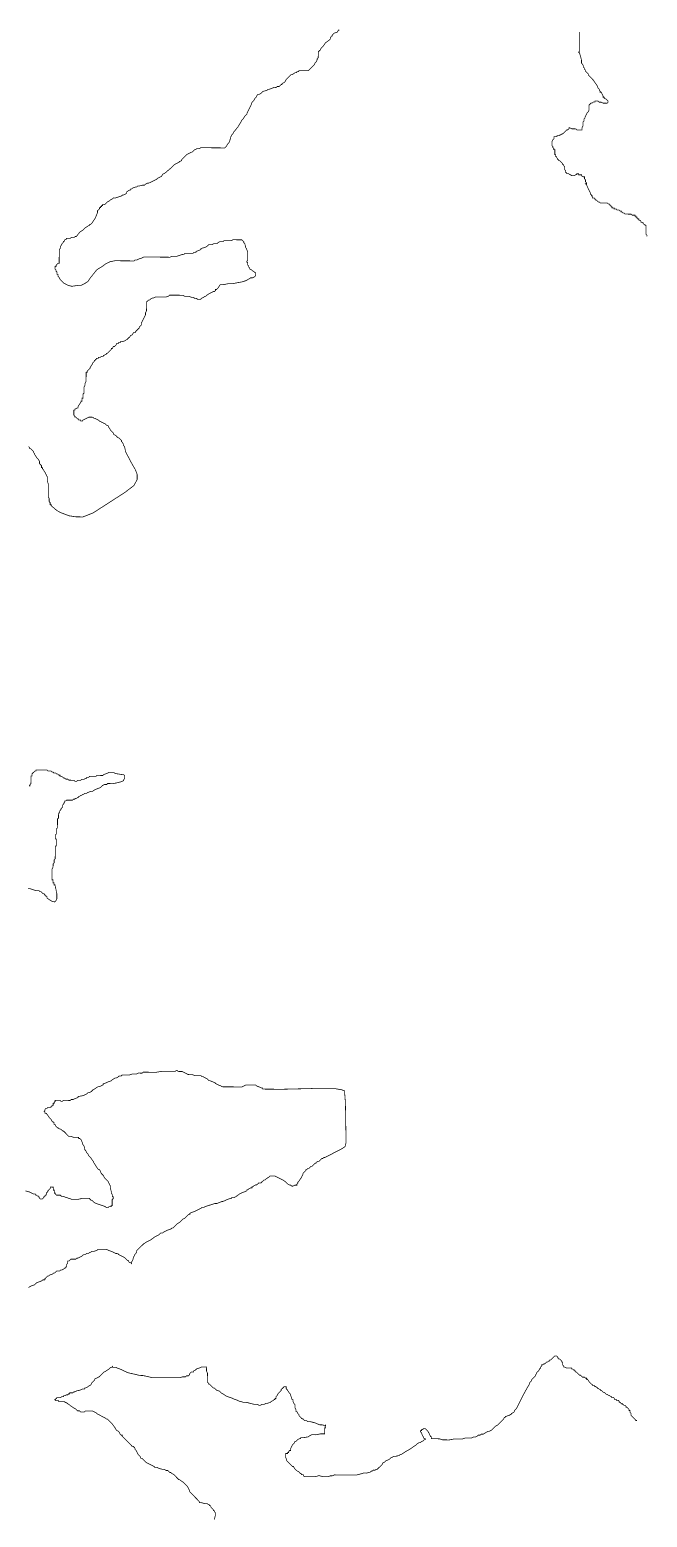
# Model space of a CAD drawing. Header units: metres. Extents: x 319816 to 366074, y 1739234 to 1838803.
# Drawn here: x 324150 to 326646, y 1832766 to 1838777 of the extents above; entities that cross this region are included whole.
import ezdxf

# ---------------------------------------------------------------- set-up
doc = ezdxf.new("R2010")
doc.units = ezdxf.units.M
doc.header["$MEASUREMENT"] = 0
doc.layers.add('HAZARDS LINE', color=1, linetype='Continuous')

msp = doc.modelspace()

# ---------------------------------------------------------------- linework, layer by layer
at = {"layer": 'HAZARDS LINE', "lineweight": 18, "const_width": 3}
for points in [[(325401.3, 1838775), (325397.3, 1838775), (325393.2, 1838767), (325381.1, 1838763.1), (325377, 1838759.1), (325372.9, 1838755.1), (325372.9, 1838751), (325368.9, 1838751.1), (325364.8, 1838743.1), (325364.7, 1838739), (325360.7, 1838735), (325344.5, 1838723.1), (325336.3, 1838711), (325328.2, 1838703), (325324.1, 1838695), (325315.9, 1838687), (325315.7, 1838662.8), (325311.7, 1838658.8), (325311.6, 1838654.8), (325307.5, 1838646.8), (325303.5, 1838642.8), (325299.4, 1838634.7), (325295.3, 1838630.7), (325291.2, 1838626.7), (325287.2, 1838622.7), (325283.1, 1838618.7), (325275, 1838610.8), (325238.7, 1838611.1), (325234.6, 1838607.1), (325230.6, 1838607.1), (325226.6, 1838603.1), (325222.5, 1838603.1), (325210.4, 1838595.2), (325206.3, 1838595.2), (325202.3, 1838591.2), (325198.2, 1838587.2), (325190.1, 1838579.2), (325186, 1838575.2), (325181.9, 1838567.2), (325177.8, 1838563.2), (325169.8, 1838559.2), (325169.7, 1838555.2), (325165.7, 1838555.2), (325161.6, 1838551.2), (325157.6, 1838547.2), (325149.5, 1838547.3), (325145.4, 1838543.3), (325137.4, 1838543.4), (325117.1, 1838535.5), (325113.1, 1838535.5), (325109.1, 1838531.5), (325092.9, 1838527.6), (325088.8, 1838523.6), (325084.8, 1838519.6), (325076.7, 1838515.6), (325072.6, 1838515.7), (325068.6, 1838511.7), (325064.5, 1838503.6), (325060.4, 1838499.6), (325056.3, 1838491.6), (325048.2, 1838483.6), (325044.1, 1838471.6), (325040, 1838463.5), (325031.8, 1838447.5), (325027.7, 1838439.4), (325027.6, 1838435.4), (325023.6, 1838431.4), (325019.5, 1838427.4), (325011.3, 1838415.4), (325007.3, 1838411.4), (325003.2, 1838403.4), (324990.9, 1838383.3), (324974.6, 1838363.3), (324970.5, 1838355.3), (324966.5, 1838351.3), (324962.4, 1838343.2), (324958.2, 1838327.1), (324954.1, 1838319.1), (324950, 1838315.1), (324945.9, 1838307.1), (324937.8, 1838299.1), (324841.1, 1838299.9), (324837, 1838295.9), (324824.9, 1838296), (324820.8, 1838292), (324816.8, 1838292), (324812.7, 1838288), (324808.7, 1838284), (324792.5, 1838276.1), (324784.4, 1838272.1), (324780.3, 1838268.1), (324776.3, 1838264.1), (324764.1, 1838252.1), (324764, 1838248.1), (324755.9, 1838244.2), (324751.9, 1838240.2), (324743.8, 1838236.2), (324735.7, 1838232.2), (324723.5, 1838220.2), (324695.1, 1838196.3), (324687, 1838192.3), (324682.9, 1838184.3), (324666.7, 1838176.4), (324662.6, 1838172.4), (324630.3, 1838156.5), (324626.2, 1838156.5), (324618.1, 1838152.6), (324614.1, 1838148.6), (324606, 1838148.6), (324589.8, 1838144.7), (324585.8, 1838144.8), (324581.7, 1838140.8), (324577.7, 1838140.8), (324565.6, 1838136.9), (324561.5, 1838132.9), (324557.5, 1838132.9), (324557.5, 1838128.9), (324553.4, 1838128.9), (324541.3, 1838121), (324541.2, 1838116.9), (324537.2, 1838112.9), (324529.1, 1838109), (324525, 1838109), (324521, 1838105), (324496.7, 1838097.1), (324488.7, 1838097.2), (324484.6, 1838093.2), (324476.5, 1838089.2), (324472.4, 1838085.2), (324464.3, 1838081.3), (324460.3, 1838077.3), (324456.2, 1838073.3), (324452.2, 1838069.3), (324444.1, 1838069.4), (324444.1, 1838065.3), (324440, 1838065.4), (324440, 1838061.3), (324436, 1838061.4), (324435.9, 1838057.3), (324431.9, 1838057.4), (324431.9, 1838053.3), (324427.8, 1838049.3), (324423.7, 1838045.3), (324423.7, 1838037.3), (324415.4, 1838017.2), (324411.3, 1838009.1), (324407.3, 1838005.1), (324403.2, 1837997.1), (324399.1, 1837993.1), (324395.1, 1837989.1), (324391, 1837989.2), (324391, 1837985.1), (324387, 1837985.2), (324382.9, 1837981.2), (324374.8, 1837977.2), (324366.7, 1837969.2), (324362.6, 1837965.2), (324354.5, 1837961.2), (324338.2, 1837941.2), (324334.2, 1837941.2), (324330.1, 1837937.3), (324318, 1837937.4), (324314, 1837933.4), (324297.8, 1837933.5), (324297.8, 1837929.5), (324293.8, 1837929.5), (324289.7, 1837925.5), (324289.7, 1837921.5), (324285.6, 1837921.5), (324285.6, 1837917.5), (324281.5, 1837913.5), (324277.5, 1837905.4), (324273.4, 1837901.4), (324273.3, 1837893.4), (324269.3, 1837889.4), (324268.8, 1837832.9), (324264.8, 1837833), (324256.6, 1837825), (324256.6, 1837820.9), (324252.6, 1837821), (324252.5, 1837808.9), (324256.5, 1837804.8), (324256.4, 1837800.8), (324260.4, 1837796.7), (324260.4, 1837788.7), (324264.4, 1837788.6), (324264.3, 1837780.6), (324268.3, 1837776.5), (324272.3, 1837768.4), (324280.3, 1837760.3), (324284.3, 1837756.2), (324288.3, 1837752.1), (324304.3, 1837743.9), (324320.4, 1837739.8), (324344.6, 1837743.6), (324356.7, 1837743.5), (324372.9, 1837751.4), (324385.1, 1837759.4), (324393.2, 1837771.4), (324405.5, 1837787.4), (324421.8, 1837807.5), (324442, 1837819.4), (324458.2, 1837831.4), (324474.4, 1837839.3), (324494.6, 1837843.1), (324571.2, 1837842.5), (324575.3, 1837846.5), (324583.3, 1837846.4), (324591.4, 1837850.4), (324603.5, 1837854.3), (324611.6, 1837858.3), (324716.4, 1837857.4), (324724.5, 1837861.4), (324744.7, 1837861.2), (324756.8, 1837865.2), (324768.9, 1837869.1), (324773, 1837869.1), (324777, 1837873.1), (324809.3, 1837872.8), (324813.4, 1837876.8), (324821.4, 1837876.7), (324821.5, 1837880.7), (324833.6, 1837884.7), (324841.7, 1837888.6), (324841.7, 1837892.7), (324857.9, 1837896.6), (324866, 1837900.5), (324870, 1837904.5), (324874.1, 1837908.5), (324886.2, 1837908.4), (324894.3, 1837912.4), (324906.4, 1837912.3), (324910.4, 1837916.3), (324918.5, 1837920.3), (324930.6, 1837920.2), (324934.7, 1837924.2), (324962.9, 1837923.9), (324971, 1837927.9), (325007.3, 1837927.6), (325011.3, 1837923.5), (325015.3, 1837919.4), (325015.2, 1837915.4), (325019.2, 1837911.4), (325023.1, 1837895.2), (325027.1, 1837891.1), (325027.1, 1837887.1), (325031.1, 1837879), (325030.8, 1837846.7), (325026.7, 1837838.7), (325030.7, 1837834.7), (325030.6, 1837826.6), (325034.6, 1837822.5), (325034.6, 1837818.5), (325038.6, 1837814.4), (325038.5, 1837810.4), (325046.6, 1837806.3), (325050.6, 1837802.2), (325062.6, 1837794.1), (325062.5, 1837782), (325058.4, 1837778), (325050.3, 1837774), (325042.3, 1837774.1), (325030.1, 1837766.1), (325022, 1837762.2), (325009.9, 1837758.2), (324969.5, 1837750.5), (324953.4, 1837750.6), (324933.2, 1837746.8), (324921.1, 1837746.9), (324917, 1837742.9), (324913, 1837734.8), (324908.9, 1837730.8), (324904.8, 1837726.8), (324900.8, 1837726.9), (324900.8, 1837722.8), (324896.7, 1837718.8), (324892.7, 1837718.9), (324876.5, 1837711), (324864.3, 1837703), (324860.2, 1837699), (324856.2, 1837699), (324852.2, 1837695), (324844.1, 1837691.1), (324840, 1837687.1), (324827.9, 1837687.2), (324823.9, 1837691.2), (324815.8, 1837691.3), (324811.8, 1837695.4), (324803.8, 1837695.4), (324791.7, 1837699.6), (324775.6, 1837699.7), (324767.6, 1837703.8), (324715.2, 1837704.2), (324711.1, 1837700.2), (324699, 1837696.3), (324658.7, 1837696.6), (324650.6, 1837692.7), (324646.5, 1837692.7), (324638.4, 1837688.7), (324634.4, 1837684.7), (324630.4, 1837684.8), (324626.3, 1837680.8), (324622.2, 1837676.8), (324621.9, 1837640.5), (324617.8, 1837632.5), (324617.8, 1837624.4), (324613.7, 1837616.4), (324609.6, 1837608.3), (324601.4, 1837592.3), (324601.3, 1837584.2), (324597.2, 1837580.2), (324593.2, 1837576.2), (324593.1, 1837572.2), (324589.1, 1837568.2), (324585, 1837564.2), (324576.9, 1837556.2), (324576.8, 1837552.2), (324568.8, 1837552.2), (324564.7, 1837544.2), (324556.6, 1837540.2), (324552.5, 1837532.2), (324548.5, 1837532.3), (324548.4, 1837528.2), (324544.4, 1837528.3), (324544.4, 1837524.2), (324540.3, 1837524.3), (324536.3, 1837520.3), (324524.1, 1837516.3), (324516.1, 1837516.4), (324516, 1837512.4), (324508, 1837512.4), (324507.9, 1837508.4), (324499.9, 1837508.5), (324499.9, 1837504.4), (324495.8, 1837500.4), (324491.7, 1837496.4), (324487.7, 1837496.5), (324483.6, 1837488.4), (324479.6, 1837488.5), (324479.5, 1837484.4), (324475.5, 1837480.4), (324471.4, 1837476.4), (324463.3, 1837468.5), (324459.2, 1837468.5), (324459.2, 1837464.5), (324455.2, 1837464.5), (324451.1, 1837460.5), (324447.1, 1837460.5), (324447, 1837456.5), (324439, 1837456.6), (324434.9, 1837452.6), (324426.9, 1837452.6), (324426.8, 1837448.6), (324418.8, 1837448.7), (324418.7, 1837444.6), (324414.7, 1837444.7), (324414.7, 1837440.6), (324410.6, 1837440.7), (324410.6, 1837436.6), (324402.5, 1837428.6), (324402.4, 1837424.6), (324394.3, 1837412.6), (324394.2, 1837408.6), (324390.2, 1837404.6), (324382.1, 1837396.6), (324382, 1837392.5), (324378, 1837392.6), (324377.7, 1837356.3), (324373.6, 1837348.2), (324373.5, 1837340.2), (324369.4, 1837332.2), (324369.2, 1837308), (324365.2, 1837304), (324365, 1837287.8), (324361, 1837287.9), (324360.9, 1837275.8), (324356.9, 1837275.8), (324356.8, 1837271.8), (324348.7, 1837259.8), (324344.6, 1837251.7), (324344.5, 1837247.7), (324340.5, 1837247.7), (324332.4, 1837243.8), (324332.4, 1837239.7), (324328.3, 1837239.8), (324328.2, 1837219.6), (324332.2, 1837215.5), (324332.1, 1837211.5), (324336.2, 1837211.5), (324340.2, 1837207.4), (324344.2, 1837203.3), (324348.2, 1837203.3), (324348.2, 1837199.3), (324356.2, 1837199.2), (324356.2, 1837195.2), (324364.2, 1837195.1), (324364.3, 1837199.1), (324380.5, 1837207.1), (324388.6, 1837211), (324404.7, 1837210.9), (324408.7, 1837206.8), (324412.7, 1837206.8), (324420.7, 1837202.7), (324428.8, 1837198.6), (324432.8, 1837194.5), (324436.8, 1837194.5), (324440.8, 1837190.4), (324444.8, 1837190.4), (324448.8, 1837186.3), (324452.9, 1837186.3), (324456.9, 1837182.3), (324460.9, 1837178.2), (324464.9, 1837178.2), (324468.9, 1837174.1), (324468.9, 1837170.1), (324472.8, 1837166), (324476.8, 1837157.9), (324480.8, 1837153.8), (324488.8, 1837145.7), (324488.8, 1837141.7), (324496.8, 1837137.6), (324504.8, 1837129.4), (324512.8, 1837125.3), (324516.8, 1837121.3), (324520.8, 1837117.2), (324520.8, 1837113.2), (324524.8, 1837109.1), (324528.7, 1837101), (324528.7, 1837097), (324532.7, 1837092.9), (324536.6, 1837076.8), (324536.6, 1837072.7), (324564.3, 1837020.1), (324576.3, 1836999.8), (324584.2, 1836979.6), (324584, 1836959.4), (324571.7, 1836935.4), (324535.2, 1836907.4), (324405.5, 1836823.8), (324365.1, 1836808.1), (324336.8, 1836808.3), (324308.7, 1836812.6), (324276.5, 1836824.9), (324260.5, 1836833.1), (324236.4, 1836853.5), (324236.5, 1836857.5), (324232.4, 1836857.5), (324232.5, 1836865.6), (324228.5, 1836869.7), (324228.6, 1836881.8), (324224.6, 1836889.9), (324225.1, 1836942.3), (324221.1, 1836950.4), (324221.3, 1836970.5), (324217.3, 1836974.6), (324217.3, 1836978.6), (324213.3, 1836982.7), (324213.4, 1836986.7), (324209.4, 1836990.8), (324205.4, 1836998.9), (324201.4, 1837002.9), (324201.4, 1837007), (324197.4, 1837007), (324197.5, 1837015.1), (324193.5, 1837019.1), (324189.5, 1837023.2), (324189.5, 1837031.3), (324185.6, 1837039.4), (324177.6, 1837047.5), (324173.6, 1837055.6), (324169.6, 1837059.7), (324169.7, 1837063.7), (324165.7, 1837067.8), (324165.7, 1837071.8), (324161.7, 1837075.9), (324157.7, 1837079.9), (324153.7, 1837084), (324149.7, 1837084), (324149.7, 1837088), (324145.7, 1837092.1)], [(326372.8, 1838766.9), (326372.1, 1838690.3), (326368.1, 1838686.3), (326372.1, 1838682.2), (326379.9, 1838654), (326379.8, 1838645.9), (326379.8, 1838641.9), (326383.8, 1838637.8), (326387.7, 1838629.7), (326387.7, 1838625.7), (326391.7, 1838621.6), (326391.7, 1838617.6), (326395.7, 1838613.5), (326395.6, 1838609.5), (326399.6, 1838605.4), (326407.6, 1838597.3), (326407.6, 1838593.3), (326411.6, 1838589.2), (326419.6, 1838581.1), (326423.6, 1838577), (326427.6, 1838572.9), (326435.5, 1838560.8), (326439.5, 1838556.7), (326447.5, 1838540.5), (326451.5, 1838536.4), (326451.4, 1838532.4), (326455.4, 1838528.3), (326455.4, 1838524.3), (326459.4, 1838524.3), (326463.4, 1838516.2), (326467.4, 1838508.1), (326467.3, 1838504.1), (326471.4, 1838504), (326471.3, 1838500), (326479.3, 1838495.9), (326483.3, 1838491.8), (326487.3, 1838487.8), (326487.3, 1838483.7), (326483.2, 1838479.7), (326467.1, 1838479.9), (326459.1, 1838484), (326451, 1838484), (326447, 1838488.1), (326434.9, 1838488.2), (326434.9, 1838484.2), (326426.8, 1838484.2), (326422.8, 1838480.2), (326418.7, 1838480.3), (326410.6, 1838472.3), (326410.5, 1838452.1), (326406.4, 1838444.1), (326402.3, 1838440.1), (326398.2, 1838432.1), (326394.1, 1838424), (326394.1, 1838420), (326390, 1838416), (326389.9, 1838407.9), (326385.9, 1838403.9), (326385.7, 1838387.8), (326381.6, 1838379.8), (326381.6, 1838371.7), (326361.4, 1838371.9), (326357.4, 1838376), (326341.3, 1838376.1), (326333.3, 1838380.2), (326329.2, 1838380.2), (326329.2, 1838376.2), (326325.1, 1838372.2), (326321.1, 1838372.2), (326317, 1838368.2), (326313, 1838364.2), (326308.9, 1838360.2), (326304.8, 1838356.2), (326300.8, 1838356.3), (326300.8, 1838352.2), (326292.7, 1838352.3), (326292.7, 1838348.3), (326280.6, 1838348.4), (326280.6, 1838344.3), (326268.5, 1838344.4), (326268.4, 1838336.4), (326264.3, 1838332.4), (326260.2, 1838324.3), (326260.1, 1838308.2), (326264.1, 1838304.2), (326264.1, 1838300.1), (326268.1, 1838296.1), (326268, 1838292), (326272.1, 1838292), (326271.9, 1838271.8), (326275.9, 1838271.8), (326275.9, 1838263.7), (326279.9, 1838263.7), (326279.9, 1838259.7), (326283.8, 1838255.6), (326283.8, 1838251.6), (326287.8, 1838251.5), (326287.8, 1838247.5), (326291.8, 1838247.5), (326295.8, 1838243.4), (326303.8, 1838235.3), (326303.8, 1838231.3), (326307.8, 1838231.2), (326307.8, 1838227.2), (326311.8, 1838223.1), (326311.7, 1838211), (326315.7, 1838207), (326315.6, 1838198.9), (326319.7, 1838198.9), (326319.6, 1838194.8), (326327.7, 1838194.8), (326331.7, 1838190.7), (326335.7, 1838190.7), (326339.7, 1838186.6), (326351.8, 1838186.5), (326355.9, 1838190.5), (326359.9, 1838190.5), (326359.9, 1838194.5), (326368, 1838194.4), (326368, 1838190.4), (326380.1, 1838190.3), (326380, 1838186.3), (326388, 1838182.2), (326392.1, 1838182.1), (326392, 1838174.1), (326396, 1838170), (326395.9, 1838161.9), (326399.9, 1838157.9), (326399.9, 1838153.9), (326395.9, 1838153.9), (326399.9, 1838149.8), (326403.8, 1838141.7), (326411.8, 1838125.5), (326415.7, 1838117.4), (326415.7, 1838113.4), (326419.7, 1838109.3), (326419.7, 1838105.3), (326423.7, 1838105.3), (326423.6, 1838097.2), (326431.7, 1838097.1), (326431.6, 1838093.1), (326435.7, 1838093.1), (326435.6, 1838089), (326439.7, 1838089), (326443.7, 1838084.9), (326447.7, 1838080.9), (326451.7, 1838080.8), (326455.7, 1838076.8), (326483.9, 1838076.5), (326487.9, 1838072.5), (326491.9, 1838072.4), (326491.9, 1838068.4), (326495.9, 1838068.4), (326495.9, 1838064.4), (326499.9, 1838064.3), (326499.9, 1838060.3), (326503.9, 1838060.3), (326503.9, 1838056.2), (326512, 1838056.2), (326511.9, 1838052.1), (326520, 1838052.1), (326524, 1838048), (326532, 1838047.9), (326536, 1838043.9), (326540.1, 1838043.8), (326540, 1838039.8), (326544.1, 1838039.8), (326548.1, 1838035.7), (326552.1, 1838035.7), (326556.1, 1838031.6), (326580.3, 1838031.4), (326584.3, 1838027.3), (326596.4, 1838027.2), (326596.3, 1838023.2), (326600.4, 1838023.2), (326600.3, 1838019.1), (326604.4, 1838019.1), (326604.3, 1838015.1), (326608.4, 1838015), (326608.3, 1838011), (326612.4, 1838011), (326612.3, 1838006.9), (326616.4, 1838006.9), (326620.4, 1838002.8), (326620.3, 1837998.8), (326628.4, 1837998.7), (326628.4, 1837994.7), (326632.4, 1837990.6), (326636.4, 1837990.6), (326636.3, 1837986.6), (326640.4, 1837986.5), (326640.1, 1837950.3), (326644.1, 1837946.2), (326644, 1837942.2)], [(324146.4, 1835721.3), (324150.4, 1835721.3), (324150.4, 1835725.3), (324154.5, 1835729.3), (324154.5, 1835733.3), (324154.6, 1835737.4), (324154.7, 1835753.5), (324154.7, 1835757.5), (324154.8, 1835761.5), (324158.8, 1835761.5), (324158.8, 1835765.5), (324158.9, 1835769.6), (324162.9, 1835773.6), (324167, 1835777.6), (324171.1, 1835781.6), (324175.1, 1835781.5), (324175.1, 1835785.6), (324179.2, 1835785.5), (324183.2, 1835785.5), (324187.2, 1835785.5), (324195.3, 1835785.4), (324199.3, 1835785.4), (324207.4, 1835785.3), (324215.4, 1835785.2), (324219.5, 1835785.2), (324223.5, 1835781.1), (324227.5, 1835781.1), (324231.5, 1835781.1), (324235.6, 1835781), (324239.6, 1835777), (324243.6, 1835776.9), (324247.6, 1835772.9), (324251.6, 1835772.8), (324255.7, 1835772.8), (324259.6, 1835768.7), (324263.7, 1835768.7), (324267.7, 1835764.6), (324271.7, 1835764.6), (324271.7, 1835760.6), (324275.7, 1835760.5), (324283.7, 1835756.4), (324287.7, 1835752.4), (324291.8, 1835752.3), (324295.8, 1835748.3), (324299.8, 1835748.2), (324303.8, 1835748.2), (324307.8, 1835744.1), (324315.9, 1835744.1), (324319.9, 1835744), (324323.9, 1835744), (324328, 1835744), (324332, 1835739.9), (324336, 1835739.9), (324340, 1835739.8), (324344.1, 1835743.8), (324352.2, 1835743.8), (324356.2, 1835743.7), (324360.3, 1835747.7), (324364.3, 1835747.7), (324368.3, 1835747.7), (324376.4, 1835751.6), (324380.4, 1835751.6), (324380.5, 1835755.6), (324384.5, 1835755.6), (324388.5, 1835755.6), (324392.6, 1835759.6), (324396.6, 1835759.5), (324400.7, 1835759.5), (324404.7, 1835759.5), (324408.7, 1835759.4), (324416.8, 1835759.4), (324420.9, 1835763.4), (324424.9, 1835763.3), (324428.9, 1835763.3), (324432.9, 1835763.3), (324437, 1835763.2), (324445, 1835763.2), (324449.1, 1835767.2), (324461.2, 1835771.1), (324469.3, 1835775.1), (324473.4, 1835775), (324477.4, 1835775), (324481.4, 1835775), (324489.5, 1835774.9), (324497.5, 1835770.8), (324525.7, 1835766.5), (324529.7, 1835766.5), (324533.7, 1835762.4), (324533.7, 1835758.4), (324533.6, 1835750.3), (324529.5, 1835746.3), (324529.5, 1835742.3), (324521.4, 1835738.3), (324489.1, 1835730.5), (324485.1, 1835730.6), (324477, 1835730.6), (324473, 1835730.7), (324469, 1835730.7), (324464.9, 1835730.7), (324460.9, 1835726.7), (324452.8, 1835726.8), (324444.7, 1835722.8), (324440.6, 1835718.8), (324436.6, 1835714.8), (324416.3, 1835707), (324408.3, 1835703), (324404.2, 1835699), (324396.1, 1835699.1), (324388, 1835695.1), (324384, 1835695.1), (324379.9, 1835691.1), (324375.9, 1835691.2), (324371.9, 1835691.2), (324367.8, 1835687.2), (324363.8, 1835687.2), (324359.7, 1835683.2), (324355.7, 1835683.3), (324351.6, 1835679.3), (324347.6, 1835679.3), (324347.6, 1835675.3), (324343.5, 1835675.3), (324339.5, 1835671.3), (324335.4, 1835671.3), (324331.4, 1835667.3), (324327.3, 1835667.4), (324323.3, 1835663.4), (324319.2, 1835663.4), (324311.2, 1835663.5), (324307.1, 1835663.5), (324303.1, 1835663.5), (324299.1, 1835663.6), (324295, 1835659.6), (324291, 1835659.6), (324291, 1835655.6), (324290.9, 1835651.6), (324286.9, 1835651.6), (324286.9, 1835647.6), (324282.8, 1835643.6), (324282.8, 1835639.5), (324282.7, 1835635.5), (324278.7, 1835631.5), (324278.6, 1835627.5), (324274.6, 1835627.5), (324274.6, 1835623.5), (324270.5, 1835619.5), (324270.5, 1835615.4), (324270.4, 1835611.4), (324266.4, 1835611.4), (324266.4, 1835607.4), (324266.3, 1835603.4), (324266.3, 1835599.3), (324266.3, 1835595.3), (324266.2, 1835591.3), (324262.2, 1835587.3), (324262.1, 1835583.3), (324262.1, 1835579.2), (324262.1, 1835575.2), (324262, 1835571.2), (324262, 1835567.1), (324262, 1835563.1), (324261.9, 1835559.1), (324261.9, 1835555), (324261.9, 1835551), (324257.8, 1835547), (324257.8, 1835543), (324257.7, 1835538.9), (324257.7, 1835530.9), (324257.6, 1835526.8), (324253.6, 1835522.8), (324253.5, 1835518.8), (324253.5, 1835514.8), (324253.5, 1835510.8), (324253.4, 1835506.7), (324257.5, 1835506.7), (324257.4, 1835502.7), (324257.4, 1835498.6), (324257.4, 1835494.6), (324257.3, 1835490.6), (324257.3, 1835486.5), (324257.3, 1835482.5), (324257.2, 1835478.5), (324253.2, 1835478.5), (324253.2, 1835474.5), (324253.1, 1835466.4), (324253.1, 1835462.4), (324253, 1835458.3), (324253, 1835454.3), (324253, 1835450.3), (324252.9, 1835446.2), (324252.9, 1835442.2), (324252.9, 1835438.2), (324252.8, 1835434.2), (324252.8, 1835430.1), (324252.8, 1835426.1), (324248.7, 1835422.1), (324248.7, 1835418.1), (324248.6, 1835414), (324248.6, 1835410), (324244.5, 1835406), (324244.5, 1835402), (324244.5, 1835397.9), (324244.4, 1835393.9), (324240.3, 1835385.9), (324240.3, 1835381.8), (324240.3, 1835377.8), (324240.2, 1835373.8), (324240.2, 1835369.8), (324240.1, 1835361.7), (324240.1, 1835357.7), (324240.1, 1835353.6), (324240, 1835349.6), (324240, 1835345.6), (324240, 1835341.5), (324244, 1835341.5), (324244, 1835337.5), (324243.9, 1835333.4), (324243.9, 1835329.4), (324247.9, 1835329.4), (324247.9, 1835325.3), (324247.9, 1835321.3), (324251.9, 1835321.3), (324259.6, 1835284.9), (324259.5, 1835272.8), (324259.5, 1835264.8), (324255.4, 1835256.7), (324251.3, 1835252.7), (324247.3, 1835252.8), (324243.3, 1835252.8), (324223.2, 1835265.1), (324219.2, 1835269.1), (324219.2, 1835273.2), (324215.2, 1835273.2), (324215.2, 1835277.2), (324211.2, 1835277.3), (324211.2, 1835281.3), (324207.2, 1835285.4), (324203.2, 1835285.4), (324199.2, 1835289.5), (324195.2, 1835293.5), (324191.2, 1835293.6), (324187.2, 1835297.6), (324183.2, 1835297.7), (324179.1, 1835297.7), (324175.1, 1835297.7), (324163, 1835301.9), (324151, 1835306), (324142.9, 1835306.1)], [(324132.7, 1834084.5), (324148.8, 1834080.3), (324156.9, 1834076.2), (324164.9, 1834072.1), (324168.9, 1834072.1), (324173, 1834072.1), (324172.9, 1834068), (324177, 1834068), (324180.9, 1834063.9), (324185, 1834063.9), (324184.9, 1834059.9), (324189, 1834059.8), (324188.9, 1834055.8), (324192.9, 1834051.8), (324197, 1834051.7), (324201, 1834051.7), (324205.1, 1834055.7), (324205.1, 1834059.7), (324209.1, 1834059.7), (324209.2, 1834063.7), (324213.2, 1834063.7), (324213.2, 1834067.7), (324217.3, 1834067.7), (324217.3, 1834071.7), (324217.3, 1834075.7), (324221.4, 1834079.7), (324221.4, 1834083.8), (324225.5, 1834083.7), (324225.5, 1834087.8), (324233.6, 1834095.8), (324233.7, 1834099.8), (324237.7, 1834099.8), (324241.7, 1834099.7), (324245.7, 1834099.7), (324245.7, 1834095.7), (324245.7, 1834091.6), (324245.6, 1834087.6), (324249.7, 1834087.6), (324249.6, 1834083.5), (324249.6, 1834075.5), (324253.6, 1834075.4), (324253.6, 1834071.4), (324257.6, 1834067.3), (324261.6, 1834067.3), (324265.6, 1834067.3), (324269.7, 1834067.2), (324273.7, 1834067.2), (324277.7, 1834063.1), (324281.7, 1834063.1), (324285.8, 1834063.1), (324293.8, 1834059), (324297.8, 1834058.9), (324305.8, 1834054.8), (324309.9, 1834054.8), (324317.9, 1834050.7), (324321.9, 1834050.7), (324330, 1834050.6), (324334, 1834050.6), (324338.1, 1834050.5), (324342.1, 1834050.5), (324346.1, 1834050.5), (324362.3, 1834054.4), (324366.3, 1834054.3), (324370.3, 1834054.3), (324378.4, 1834054.2), (324382.4, 1834054.2), (324386.5, 1834054.2), (324390.5, 1834054.1), (324394.5, 1834050.1), (324398.5, 1834046), (324402.5, 1834046), (324410.5, 1834037.8), (324418.5, 1834033.7), (324430.6, 1834029.6), (324442.7, 1834025.5), (324454.7, 1834021.3), (324458.7, 1834017.3), (324462.7, 1834017.2), (324466.8, 1834017.2), (324470.8, 1834021.2), (324474.9, 1834021.2), (324478.9, 1834021.1), (324478.9, 1834025.2), (324483, 1834025.1), (324483, 1834029.2), (324483.1, 1834037.2), (324483.2, 1834049.3), (324487.2, 1834053.3), (324487.3, 1834061.4), (324483.3, 1834061.4), (324483.3, 1834065.5), (324483.3, 1834069.5), (324479.4, 1834077.6), (324479.4, 1834081.6), (324475.5, 1834097.8), (324475.6, 1834105.8), (324471.6, 1834109.9), (324471.6, 1834113.9), (324467.6, 1834118), (324467.6, 1834122), (324463.6, 1834126.1), (324451.7, 1834138.3), (324447.7, 1834146.4), (324439.7, 1834154.5), (324431.8, 1834170.7), (324427.7, 1834170.7), (324415.8, 1834187), (324411.8, 1834195.1), (324407.8, 1834199.1), (324407.9, 1834203.2), (324403.9, 1834207.2), (324395.9, 1834219.4), (324391.9, 1834223.5), (324387.9, 1834227.5), (324383.9, 1834235.6), (324379.9, 1834239.7), (324376, 1834247.8), (324372, 1834251.8), (324372, 1834259.9), (324368.1, 1834268), (324364.1, 1834272.1), (324364.1, 1834276.1), (324360.2, 1834284.2), (324360.2, 1834288.2), (324356.2, 1834292.3), (324352.2, 1834296.4), (324348.2, 1834296.4), (324348.2, 1834300.4), (324344.2, 1834300.5), (324340.1, 1834300.5), (324332.1, 1834300.6), (324328, 1834300.6), (324316, 1834304.7), (324312, 1834304.8), (324307.9, 1834304.8), (324303.9, 1834308.9), (324299.9, 1834312.9), (324295.9, 1834317), (324287.9, 1834325.1), (324283.9, 1834325.2), (324283.9, 1834329.2), (324279.9, 1834329.2), (324275.9, 1834333.3), (324263.8, 1834337.4), (324263.9, 1834341.4), (324259.9, 1834341.5), (324255.9, 1834345.5), (324251.9, 1834353.6), (324247.9, 1834353.7), (324247.9, 1834357.7), (324247.9, 1834361.7), (324243.9, 1834361.8), (324243.9, 1834365.8), (324239.9, 1834365.8), (324235.9, 1834373.9), (324231.9, 1834378), (324227.9, 1834382.1), (324220, 1834394.2), (324216, 1834398.3), (324212, 1834398.3), (324212, 1834402.4), (324208, 1834406.4), (324212.1, 1834410.4), (324212.1, 1834414.5), (324216.2, 1834418.4), (324220.2, 1834418.4), (324224.2, 1834422.4), (324228.3, 1834422.4), (324232.3, 1834422.3), (324236.3, 1834422.3), (324236.4, 1834426.3), (324240.4, 1834426.3), (324240.4, 1834430.3), (324244.5, 1834430.3), (324244.5, 1834434.3), (324244.5, 1834438.4), (324248.6, 1834438.3), (324248.6, 1834442.4), (324252.7, 1834446.4), (324252.7, 1834450.4), (324256.7, 1834450.4), (324264.8, 1834450.3), (324268.8, 1834450.3), (324272.9, 1834450.2), (324276.8, 1834446.2), (324280.9, 1834446.1), (324284.9, 1834450.1), (324293, 1834450.1), (324297, 1834450), (324305.1, 1834450), (324313.2, 1834449.9), (324317.2, 1834453.9), (324325.3, 1834453.8), (324333.4, 1834457.8), (324345.5, 1834461.7), (324345.5, 1834465.8), (324365.7, 1834469.6), (324381.9, 1834477.5), (324386, 1834481.5), (324390, 1834481.5), (324398.1, 1834485.5), (324402.2, 1834489.5), (324406.2, 1834493.5), (324414.3, 1834497.4), (324418.4, 1834501.4), (324426.5, 1834505.4), (324430.5, 1834505.4), (324438.6, 1834509.3), (324446.7, 1834513.3), (324446.8, 1834517.3), (324458.9, 1834521.3), (324467, 1834525.2), (324479.1, 1834529.1), (324483.2, 1834533.1), (324495.3, 1834541.1), (324499.4, 1834541.1), (324507.4, 1834545), (324511.5, 1834549), (324515.5, 1834549), (324519.6, 1834549), (324523.6, 1834553), (324531.7, 1834552.9), (324535.7, 1834552.9), (324543.8, 1834552.8), (324551.9, 1834552.7), (324564, 1834556.7), (324572, 1834556.6), (324576.1, 1834556.6), (324580.1, 1834556.5), (324588.2, 1834560.5), (324600.3, 1834560.4), (324604.3, 1834560.4), (324608.4, 1834564.4), (324612.4, 1834564.3), (324624.5, 1834564.2), (324628.5, 1834564.2), (324636.6, 1834564.1), (324656.8, 1834564), (324660.8, 1834563.9), (324685, 1834567.8), (324689, 1834567.7), (324697.1, 1834567.7), (324701.1, 1834567.6), (324705.2, 1834567.6), (324709.2, 1834567.5), (324713.2, 1834567.5), (324721.3, 1834567.4), (324725.3, 1834567.4), (324729.3, 1834567.4), (324733.4, 1834567.3), (324737.4, 1834567.3), (324741.5, 1834571.3), (324745.5, 1834571.3), (324749.5, 1834567.2), (324757.6, 1834567.1), (324761.6, 1834567.1), (324765.6, 1834567.1), (324781.7, 1834558.9), (324789.7, 1834554.8), (324797.8, 1834554.7), (324805.8, 1834554.6), (324817.9, 1834550.5), (324826, 1834550.4), (324830, 1834550.4), (324838, 1834550.3), (324842.1, 1834550.3), (324846.1, 1834546.3), (324850.1, 1834546.2), (324866.2, 1834538), (324870.2, 1834534), (324874.2, 1834529.9), (324878.2, 1834529.9), (324898.3, 1834521.6), (324902.3, 1834517.6), (324918.3, 1834509.4), (324922.4, 1834509.3), (324926.4, 1834505.3), (324930.4, 1834505.2), (324934.4, 1834505.2), (324938.4, 1834505.2), (324942.5, 1834505.1), (324946.5, 1834505.1), (324950.5, 1834505.1), (324954.6, 1834505), (324958.6, 1834505), (324962.6, 1834505), (324974.7, 1834504.9), (324978.8, 1834504.8), (324982.8, 1834504.8), (324990.9, 1834504.7), (324998.9, 1834504.7), (325007, 1834504.6), (325023.2, 1834512.5), (325031.2, 1834512.5), (325039.3, 1834512.4), (325043.3, 1834512.4), (325047.3, 1834512.3), (325051.4, 1834512.3), (325055.4, 1834512.3), (325059.4, 1834512.2), (325063.5, 1834512.2), (325067.5, 1834508.1), (325079.5, 1834504), (325087.6, 1834499.9), (325091.6, 1834499.9), (325091.6, 1834495.8), (325095.6, 1834495.8), (325099.6, 1834495.8), (325103.6, 1834495.7), (325107.7, 1834495.7), (325119.8, 1834495.6), (325131.9, 1834495.5), (325135.9, 1834495.5), (325144, 1834495.4), (325160.1, 1834495.3), (325164.1, 1834495.2), (325168.1, 1834495.2), (325289.1, 1834498.2), (325385.8, 1834497.4), (325410, 1834493.2), (325422.1, 1834489), (325425.7, 1834440.6), (325428.4, 1834279.3), (325424.2, 1834263.2), (325412, 1834255.3), (325343.2, 1834219.6), (325339.2, 1834219.6), (325335.1, 1834215.6), (325331.1, 1834215.6), (325327, 1834211.6), (325323, 1834207.6), (325318.9, 1834203.6), (325314.9, 1834203.7), (325306.8, 1834199.7), (325306.7, 1834195.7), (325302.7, 1834195.7), (325298.6, 1834191.7), (325294.6, 1834187.7), (325290.5, 1834183.7), (325286.5, 1834183.8), (325282.4, 1834179.8), (325278.4, 1834175.8), (325274.3, 1834175.8), (325270.3, 1834171.8), (325266.2, 1834171.8), (325266.2, 1834167.8), (325262.1, 1834163.8), (325258.1, 1834159.8), (325254, 1834155.8), (325254, 1834151.8), (325245.8, 1834135.7), (325237.6, 1834123.7), (325233.5, 1834119.7), (325233.5, 1834115.7), (325229.4, 1834111.7), (325229.4, 1834107.6), (325225.4, 1834107.7), (325221.3, 1834107.7), (325213.3, 1834103.7), (325209.2, 1834103.8), (325205.2, 1834107.8), (325201.2, 1834107.9), (325193.2, 1834112), (325185.2, 1834120.1), (325173.1, 1834128.3), (325165.1, 1834132.4), (325157.1, 1834136.4), (325149.1, 1834140.5), (325141, 1834144.6), (325133, 1834144.7), (325128.9, 1834144.7), (325124.9, 1834144.8), (325120.9, 1834144.8), (325116.8, 1834140.8), (325104.7, 1834132.9), (325100.6, 1834128.9), (325096.6, 1834128.9), (325092.5, 1834124.9), (325088.4, 1834120.9), (325084.4, 1834116.9), (325080.3, 1834116.9), (325076.3, 1834117), (325072.2, 1834113), (325068.2, 1834109), (325064.1, 1834109), (325056, 1834105), (325052, 1834101), (325048, 1834101.1), (325047.9, 1834097), (325043.9, 1834097.1), (325035.8, 1834093.1), (325031.7, 1834089.1), (325027.7, 1834089.1), (325027.7, 1834085.1), (324999.3, 1834073.3), (324983.1, 1834061.3), (324975, 1834057.3), (324967, 1834057.4), (324962.9, 1834053.4), (324958.9, 1834053.4), (324946.7, 1834049.5), (324938.7, 1834045.5), (324930.6, 1834041.6), (324926.5, 1834041.6), (324906.3, 1834033.7), (324902.3, 1834033.7), (324898.2, 1834033.8), (324886.1, 1834029.8), (324874, 1834025.9), (324861.9, 1834022), (324853.8, 1834018), (324845.7, 1834018.1), (324841.6, 1834014.1), (324825.5, 1834006.2), (324817.4, 1834002.2), (324797.1, 1833994.3), (324797.1, 1833990.3), (324793.1, 1833990.3), (324789, 1833986.3), (324784.9, 1833982.3), (324776.8, 1833974.3), (324768.7, 1833970.3), (324756.5, 1833958.4), (324744.4, 1833950.4), (324736.2, 1833942.4), (324732.2, 1833938.4), (324728.1, 1833934.4), (324724.1, 1833934.4), (324720, 1833930.4), (324707.9, 1833926.5), (324699.8, 1833922.5), (324691.7, 1833918.6), (324687.6, 1833914.6), (324679.6, 1833914.6), (324671.4, 1833906.7), (324655.2, 1833898.7), (324639, 1833886.8), (324622.8, 1833878.8), (324610.7, 1833870.9), (324602.5, 1833862.9), (324598.5, 1833858.9), (324582.2, 1833842.9), (324582.2, 1833838.9), (324578.1, 1833830.8), (324574, 1833826.8), (324574, 1833822.8), (324569.9, 1833818.8), (324565.8, 1833802.7), (324561.7, 1833798.7), (324561.7, 1833794.7), (324561.6, 1833790.6), (324557.6, 1833794.7), (324553.6, 1833794.7), (324549.6, 1833798.8), (324549.6, 1833802.8), (324545.6, 1833802.9), (324533.6, 1833815.1), (324525.6, 1833819.2), (324517.6, 1833823.3), (324509.5, 1833827.4), (324505.5, 1833831.4), (324497.5, 1833831.5), (324489.4, 1833835.6), (324481.4, 1833839.7), (324469.4, 1833843.8), (324461.3, 1833847.9), (324457.3, 1833848), (324449.2, 1833848), (324441.2, 1833848.1), (324437.1, 1833848.1), (324433.1, 1833848.2), (324425.1, 1833848.2), (324421, 1833844.2), (324408.9, 1833840.3), (324400.8, 1833840.4), (324396.7, 1833836.4), (324392.7, 1833836.4), (324388.6, 1833832.4), (324384.6, 1833832.4), (324380.6, 1833832.5), (324376.5, 1833828.5), (324372.5, 1833828.5), (324364.4, 1833824.5), (324360.3, 1833820.5), (324344.1, 1833812.6), (324340.1, 1833812.6), (324336, 1833808.7), (324332, 1833808.7), (324328, 1833808.7), (324323.9, 1833808.8), (324319.9, 1833808.8), (324315.9, 1833808.8), (324311.8, 1833804.8), (324307.8, 1833800.8), (324303.7, 1833800.9), (324303.7, 1833796.8), (324303.7, 1833792.8), (324299.6, 1833788.8), (324299.6, 1833784.8), (324299.5, 1833780.7), (324299.5, 1833776.7), (324295.5, 1833776.7), (324295.4, 1833772.7), (324291.4, 1833772.7), (324287.3, 1833768.7), (324279.2, 1833764.8), (324275.2, 1833764.8), (324271.1, 1833760.8), (324263.1, 1833760.9), (324259, 1833760.9), (324250.9, 1833752.9), (324246.9, 1833752.9), (324242.8, 1833749), (324230.7, 1833745), (324226.6, 1833741), (324222.6, 1833741.1), (324218.5, 1833737.1), (324214.5, 1833733.1), (324214.4, 1833729), (324210.4, 1833729.1), (324210.4, 1833725), (324202.3, 1833725.1), (324198.2, 1833721.1), (324178, 1833713.2), (324169.9, 1833705.2), (324157.8, 1833701.3), (324149.7, 1833697.3), (324145.6, 1833693.3)], [(324895.7, 1832755.7), (324899.8, 1832771.8), (324899.9, 1832783.9), (324895.9, 1832788), (324896, 1832792), (324891.9, 1832792), (324892, 1832796.1), (324884, 1832804.2), (324880, 1832812.3), (324876, 1832812.3), (324876, 1832816.4), (324872, 1832816.4), (324868, 1832820.5), (324859.9, 1832820.5), (324843.8, 1832824.7), (324835.8, 1832824.8), (324835.8, 1832828.8), (324831.8, 1832832.9), (324827.8, 1832836.9), (324823.8, 1832841), (324807.8, 1832857.3), (324799.8, 1832865.4), (324795.8, 1832869.4), (324795.9, 1832873.5), (324787.9, 1832889.7), (324779.9, 1832897.8), (324775.9, 1832901.9), (324771.9, 1832905.9), (324759.9, 1832914.1), (324755.9, 1832918.2), (324751.9, 1832918.2), (324735.9, 1832934.5), (324731.9, 1832938.5), (324723.9, 1832942.6), (324719.9, 1832946.7), (324715.8, 1832946.7), (324711.8, 1832950.8), (324707.9, 1832954.8), (324699.8, 1832954.9), (324695.8, 1832959), (324687.7, 1832959), (324671.6, 1832963.2), (324663.6, 1832967.3), (324655.6, 1832967.4), (324651.6, 1832971.4), (324627.5, 1832983.7), (324619.4, 1832987.8), (324615.4, 1832991.9), (324611.4, 1832996), (324607.4, 1833000), (324603.5, 1833004.1), (324599.4, 1833004.1), (324595.5, 1833012.2), (324587.5, 1833020.4), (324579.5, 1833036.6), (324575.5, 1833040.6), (324575.6, 1833044.6), (324571.6, 1833048.7), (324567.6, 1833052.8), (324563.5, 1833052.8), (324555.6, 1833060.9), (324551.6, 1833065), (324543.6, 1833073.1), (324539.6, 1833077.2), (324527.6, 1833089.4), (324523.6, 1833093.5), (324523.6, 1833097.5), (324519.6, 1833097.5), (324515.6, 1833101.6), (324511.6, 1833109.7), (324507.6, 1833113.8), (324499.6, 1833117.9), (324495.6, 1833125.9), (324483.7, 1833142.2), (324479.7, 1833146.2), (324475.7, 1833150.3), (324471.7, 1833154.4), (324463.7, 1833162.5), (324459.7, 1833162.5), (324455.7, 1833166.6), (324447.6, 1833170.7), (324423.5, 1833183), (324419.5, 1833187.1), (324403.5, 1833195.3), (324375.3, 1833195.5), (324371.2, 1833191.5), (324355.1, 1833191.6), (324351.1, 1833195.7), (324343, 1833195.8), (324339, 1833199.8), (324335, 1833203.9), (324327, 1833208), (324315, 1833216.2), (324311, 1833220.2), (324303, 1833224.3), (324299, 1833228.4), (324294.9, 1833228.4), (324290.9, 1833232.5), (324266.7, 1833232.7), (324266.8, 1833236.7), (324254.7, 1833236.8), (324250.7, 1833240.9), (324254.7, 1833240.8), (324254.7, 1833244.9), (324258.8, 1833244.8), (324258.8, 1833248.9), (324274.9, 1833248.7), (324279, 1833252.7), (324287.1, 1833252.7), (324287.1, 1833256.7), (324291.1, 1833256.7), (324299.2, 1833260.6), (324303.3, 1833260.6), (324307.3, 1833264.6), (324311.3, 1833264.6), (324311.4, 1833268.6), (324323.5, 1833268.5), (324327.5, 1833272.5), (324331.6, 1833272.5), (324339.7, 1833276.4), (324355.8, 1833280.3), (324363.9, 1833284.3), (324372, 1833284.2), (324372, 1833288.3), (324376, 1833288.2), (324384.1, 1833292.2), (324388.2, 1833296.2), (324396.3, 1833300.1), (324400.4, 1833308.2), (324404.5, 1833312.2), (324408.5, 1833316.2), (324412.6, 1833320.2), (324412.6, 1833324.2), (324428.8, 1833332.1), (324436.9, 1833340.1), (324445.1, 1833348.1), (324449.1, 1833352.1), (324457.2, 1833356.1), (324469.4, 1833364), (324477.5, 1833372), (324481.6, 1833372), (324485.6, 1833376), (324485.6, 1833372), (324497.7, 1833371.9), (324505.7, 1833367.8), (324517.8, 1833363.6), (324533.8, 1833355.4), (324537.8, 1833355.4), (324541.8, 1833351.3), (324557.9, 1833347.2), (324578.1, 1833343), (324594.1, 1833338.8), (324606.2, 1833338.7), (324626.4, 1833334.5), (324642.4, 1833330.3), (324755.3, 1833329.4), (324767.4, 1833333.3), (324779.5, 1833333.2), (324783.6, 1833337.2), (324791.7, 1833337.2), (324795.7, 1833341.2), (324795.8, 1833345.2), (324799.8, 1833349.2), (324803.9, 1833353.2), (324811.9, 1833353.1), (324812, 1833357.2), (324820.1, 1833361.1), (324824.1, 1833365.1), (324836.3, 1833369.1), (324844.4, 1833373), (324864.5, 1833372.8), (324864.4, 1833356.7), (324868.3, 1833348.6), (324868, 1833312.3), (324872, 1833308.3), (324872, 1833304.2), (324876, 1833304.2), (324880, 1833300.1), (324888, 1833292), (324892, 1833287.9), (324896.1, 1833287.9), (324904.1, 1833279.8), (324916.1, 1833275.7), (324924.1, 1833267.5), (324932.1, 1833263.4), (324944.2, 1833255.3), (324956.2, 1833251.1), (324968.3, 1833247), (324976.3, 1833242.9), (324988.4, 1833238.8), (324996.4, 1833234.7), (325000.4, 1833234.6), (325012.5, 1833230.5), (325024.6, 1833230.4), (325056.8, 1833222.1), (325068.8, 1833222), (325076.9, 1833217.9), (325080.9, 1833217.8), (325089, 1833221.8), (325097.1, 1833221.7), (325105.2, 1833225.7), (325109.2, 1833225.7), (325121.3, 1833229.6), (325125.4, 1833233.6), (325133.5, 1833237.6), (325137.5, 1833241.6), (325141.6, 1833241.5), (325141.6, 1833245.6), (325145.6, 1833245.5), (325145.7, 1833253.6), (325149.8, 1833257.6), (325153.9, 1833265.6), (325157.9, 1833269.6), (325166.1, 1833277.6), (325166.1, 1833281.6), (325170.2, 1833285.6), (325178.3, 1833293.6), (325186.3, 1833293.6), (325186.3, 1833285.5), (325190.3, 1833281.4), (325198.2, 1833269.3), (325202.2, 1833265.2), (325210.1, 1833241), (325214.1, 1833240.9), (325214.1, 1833232.9), (325218, 1833224.8), (325222, 1833220.7), (325221.9, 1833208.6), (325225.9, 1833200.5), (325225.8, 1833192.4), (325229.8, 1833192.4), (325233.8, 1833184.3), (325237.8, 1833180.2), (325237.8, 1833176.2), (325241.8, 1833172.1), (325245.8, 1833168.1), (325249.8, 1833164), (325253.8, 1833164), (325253.8, 1833160), (325257.8, 1833159.9), (325261.8, 1833155.9), (325269.9, 1833155.8), (325273.9, 1833151.7), (325285.9, 1833151.6), (325302, 1833147.5), (325322.1, 1833139.2), (325334.2, 1833139.1), (325342.2, 1833135), (325346.3, 1833139), (325346.2, 1833126.9), (325342.2, 1833127), (325342, 1833102.8), (325325.9, 1833102.9), (325305.7, 1833099), (325289.5, 1833099.2), (325281.4, 1833095.2), (325277.4, 1833091.2), (325257.2, 1833087.4), (325245.1, 1833087.5), (325245.1, 1833083.4), (325241, 1833083.5), (325232.9, 1833079.5), (325228.9, 1833075.5), (325224.8, 1833071.5), (325220.8, 1833071.5), (325220.7, 1833067.5), (325216.7, 1833063.5), (325212.6, 1833059.5), (325204.4, 1833043.4), (325204.4, 1833035.4), (325200.3, 1833035.4), (325196.3, 1833031.4), (325196.2, 1833027.4), (325192.2, 1833027.4), (325192.2, 1833023.4), (325184.1, 1833023.5), (325184, 1833007.3), (325187.9, 1832999.2), (325187.9, 1832995.2), (325195.9, 1832987.1), (325207.9, 1832974.9), (325211.9, 1832970.8), (325215.9, 1832970.8), (325219.9, 1832962.7), (325223.9, 1832958.6), (325227.9, 1832954.5), (325235.9, 1832950.4), (325239.9, 1832946.4), (325243.9, 1832942.3), (325247.9, 1832942.3), (325247.9, 1832938.3), (325255.9, 1832938.2), (325255.9, 1832934.2), (325259.9, 1832930.1), (325304.3, 1832929.7), (325316.4, 1832933.6), (325320.4, 1832933.6), (325336.5, 1832929.4), (325356.7, 1832929.3), (325364.7, 1832933.2), (325372.8, 1832933.2), (325380.9, 1832937.1), (325469.6, 1832936.4), (325485.7, 1832940.3), (325497.9, 1832944.2), (325510, 1832944.1), (325526.1, 1832948), (325530.2, 1832952), (325534.2, 1832952), (325538.3, 1832956), (325546.3, 1832955.9), (325550.4, 1832959.9), (325554.4, 1832959.9), (325558.5, 1832963.9), (325562.6, 1832967.9), (325574.8, 1832979.9), (325578.9, 1832987.9), (325582.9, 1832987.9), (325591, 1832995.9), (325595, 1832995.8), (325603.1, 1832999.8), (325611.3, 1833007.8), (325615.3, 1833007.8), (325619.4, 1833011.8), (325627.4, 1833011.7), (325643.6, 1833015.6), (325647.6, 1833019.6), (325651.7, 1833019.6), (325663.8, 1833027.5), (325676, 1833035.5), (325684.1, 1833039.4), (325696.3, 1833047.4), (325700.3, 1833051.4), (325708.4, 1833055.4), (325716.5, 1833063.4), (325724.6, 1833067.3), (325728.7, 1833067.3), (325732.7, 1833071.3), (325740.8, 1833075.3), (325744.9, 1833079.3), (325748.9, 1833079.2), (325749, 1833083.3), (325744.9, 1833083.3), (325740.9, 1833087.4), (325741, 1833091.4), (325737, 1833095.4), (325733, 1833107.6), (325729, 1833111.6), (325729.1, 1833115.7), (325733.1, 1833115.6), (325733.1, 1833119.7), (325737.2, 1833119.6), (325741.2, 1833123.6), (325749.3, 1833123.6), (325753.3, 1833119.5), (325757.3, 1833115.4), (325765.2, 1833103.3), (325765.2, 1833099.2), (325769.2, 1833095.2), (325769.2, 1833091.1), (325773.2, 1833091.1), (325773.1, 1833083.1), (325805.4, 1833082.8), (325817.4, 1833078.7), (325845.7, 1833078.4), (325865.9, 1833082.3), (325898.1, 1833082), (325910.2, 1833085.9), (325934.4, 1833085.7), (325942.5, 1833089.7), (325950.6, 1833089.6), (325958.7, 1833093.6), (325962.7, 1833097.6), (325970.8, 1833097.5), (325974.9, 1833101.5), (325982.9, 1833101.5), (325995.1, 1833109.4), (326003.2, 1833113.4), (326007.2, 1833113.4), (326015.3, 1833117.3), (326031.6, 1833133.3), (326039.6, 1833137.3), (326047.8, 1833145.3), (326051.8, 1833149.3), (326060, 1833157.3), (326064, 1833161.3), (326068.1, 1833169.3), (326072.2, 1833169.3), (326072.2, 1833173.3), (326076.2, 1833173.3), (326084.3, 1833177.2), (326088.4, 1833177.2), (326092.4, 1833181.2), (326096.5, 1833181.2), (326096.5, 1833185.2), (326104.6, 1833189.1), (326108.6, 1833193.1), (326108.7, 1833197.2), (326116.8, 1833205.2), (326133.2, 1833237.3), (326149.6, 1833269.4), (326170, 1833305.5), (326170.1, 1833309.6), (326174.1, 1833313.6), (326178.2, 1833317.6), (326178.2, 1833321.6), (326182.3, 1833325.6), (326186.4, 1833329.6), (326190.4, 1833333.6), (326194.5, 1833337.6), (326194.5, 1833341.6), (326198.6, 1833345.6), (326198.6, 1833349.6), (326202.7, 1833353.6), (326206.8, 1833357.6), (326210.9, 1833365.7), (326214.9, 1833369.7), (326215, 1833373.7), (326219, 1833377.7), (326219.1, 1833381.7), (326223.1, 1833381.7), (326227.2, 1833385.7), (326231.2, 1833385.7), (326235.2, 1833389.6), (326239.3, 1833393.6), (326243.3, 1833393.6), (326247.4, 1833397.6), (326251.4, 1833397.6), (326251.5, 1833401.6), (326255.5, 1833401.6), (326263.6, 1833409.6), (326267.7, 1833413.6), (326271.8, 1833417.6), (326279.8, 1833417.5), (326283.8, 1833413.4), (326283.8, 1833409.4), (326287.8, 1833409.4), (326287.8, 1833405.3), (326291.8, 1833405.3), (326295.8, 1833401.2), (326299.8, 1833397.2), (326299.8, 1833393.1), (326303.8, 1833393.1), (326303.7, 1833381), (326307.7, 1833377), (326307.7, 1833372.9), (326311.7, 1833372.9), (326319.7, 1833368.8), (326339.9, 1833368.6), (326339.8, 1833364.6), (326343.9, 1833364.6), (326347.9, 1833360.5), (326351.9, 1833360.5), (326351.9, 1833356.4), (326355.9, 1833356.4), (326355.9, 1833352.4), (326359.9, 1833352.3), (326363.9, 1833348.3), (326367.9, 1833344.2), (326371.9, 1833340.1), (326375.9, 1833340.1), (326379.9, 1833336), (326383.9, 1833332), (326392, 1833331.9), (326396, 1833327.8), (326400, 1833327.8), (326400, 1833323.8), (326404, 1833323.7), (326412, 1833311.6), (326416, 1833307.5), (326420, 1833303.4), (326424, 1833303.4), (326424, 1833299.4), (326432, 1833299.3), (326432, 1833295.3), (326436, 1833295.2), (326440, 1833291.2), (326444, 1833291.1), (326444, 1833287.1), (326448, 1833287.1), (326452, 1833283), (326456.1, 1833283), (326456, 1833279), (326460.1, 1833278.9), (326464.1, 1833274.9), (326468.1, 1833270.8), (326472.1, 1833270.8), (326476.1, 1833266.7), (326480.1, 1833262.6), (326484.1, 1833262.6), (326488.1, 1833258.5), (326492.1, 1833258.5), (326496.1, 1833254.4), (326500.2, 1833254.4), (326500.1, 1833250.4), (326508.2, 1833250.3), (326512.2, 1833246.2), (326512.2, 1833242.2), (326520.2, 1833242.1), (326520.2, 1833238.1), (326528.3, 1833238), (326532.3, 1833234), (326532.2, 1833229.9), (326536.3, 1833229.9), (326540.2, 1833225.8), (326544.3, 1833225.8), (326544.2, 1833221.8), (326548.3, 1833221.7), (326552.3, 1833217.7), (326556.3, 1833217.6), (326560.3, 1833213.6), (326560.3, 1833209.5), (326564.3, 1833209.5), (326568.3, 1833205.4), (326572.3, 1833201.4), (326572.3, 1833197.3), (326576.3, 1833197.3), (326576.2, 1833189.3), (326580.2, 1833185.2), (326580.2, 1833177.1), (326584.2, 1833173.1), (326588.2, 1833169), (326596.1, 1833160.9), (326600.1, 1833156.8), (326604.2, 1833156.8)]]:
    msp.add_lwpolyline(points, dxfattribs=at)

doc.saveas('drawing.dxf')
